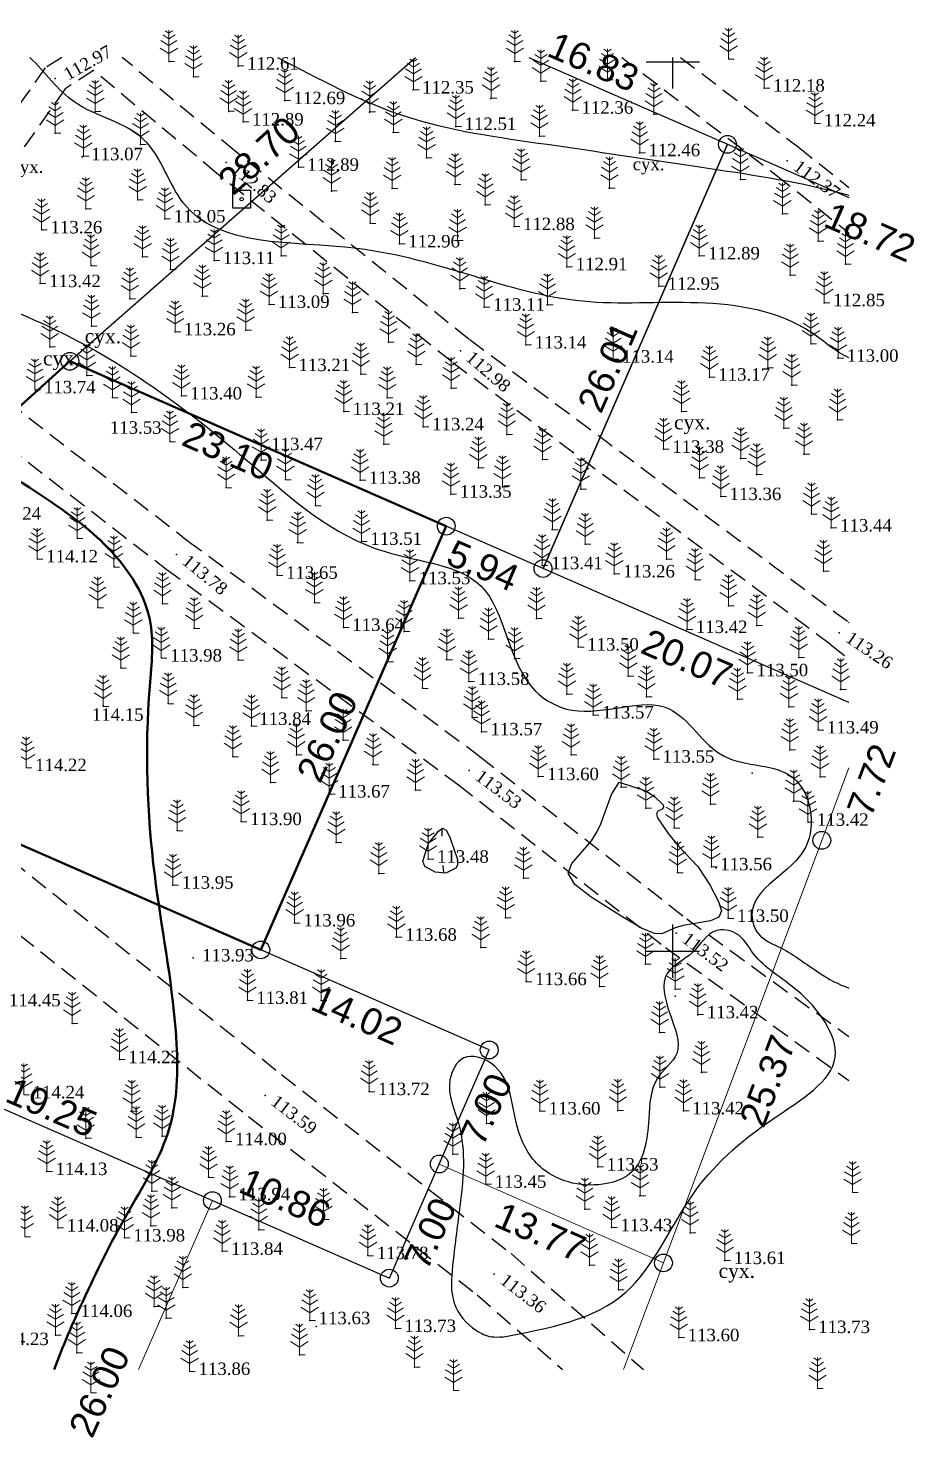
# Model space of a CAD drawing. Header units: millimetres. Extents: x 5405675.2 to 5405763.6, y 5525022.7 to 5525104.1.
# Drawn here: x 5405713.7 to 5405763.6, y 5525022.7 to 5525101.9 of the extents above; entities that cross this region are included whole.
import ezdxf
from ezdxf.enums import TextEntityAlignment as Align

# ---------------------------------------------------------------- set-up
doc = ezdxf.new("R2010")
doc.units = ezdxf.units.MM
doc.linetypes.add('DASHEDX2', pattern=[1.5, 1, -0.5])
doc.layers.add('11900000', color=1, linetype='Continuous', lineweight=30)
doc.layers.add('ТОЧКИ', color=7, linetype='Continuous', lineweight=30)
for name, color, linetype in [('SC007', 7, 'Continuous'), ('горизонтали', 42, 'Continuous'), ('дороги', 7, 'Continuous'), ('Ділянки_Межі', 10, 'Continuous'), ('надписи', 7, 'Continuous'), ('отметки', 7, 'Continuous'), ('промеры', 185, 'Continuous'), ('Растительность', 7, 'Continuous')]:
    doc.layers.add(name, color=color, linetype=linetype)
doc.styles.get("Standard").update_dxf_attribs({"font": 'arial.ttf'})
doc.styles.add('times', font='times.ttf')

# ---------------------------------------------------------------- blocks, each defined once
blk = doc.blocks.new('A$C51FE15A3')
at = {"layer": 'Растительность', "color": 94, "lineweight": 0}
for points in [[(-0.201, 1.726), (0, 1.584), (0.201, 1.726)], [(0, 1.75), (0, 0), (0.319, 0)], [(-0.447, 1.172), (0, 0.895), (0.447, 1.172)], [(-0.343, 1.489), (0, 1.267), (0.343, 1.489)], [(-0.493, 0.753), (0, 0.444), (0.493, 0.753)]]:
    blk.add_lwpolyline(points, dxfattribs=at)
blk = doc.blocks.new('SYMBOL902')
at = {"layer": 'SC007'}
blk.add_lwpolyline([(-1.25, -1.25), (-1.25, 1.25), (1.25, 1.25), (1.25, -1.25)], close=True, dxfattribs=at)
blk.add_circle((0, 0), 0.25, dxfattribs=at)

msp = doc.modelspace()

# ---------------------------------------------------------------- linework, layer by layer
at = {"layer": '11900000', "color": 7}
for points in [[(5405748.5, 5525100, 0), (5405751.5, 5525100, 0)], [(5405748.5, 5525100, 0), (5405751.5, 5525100, 0)], [(5405750, 5525098.5, 0), (5405750, 5525100.249, 0)], [(5405750, 5525098.5, 0), (5405750, 5525100.249, 0)], [(5405750, 5525048.5, 0), (5405750, 5525051.5, 0)], [(5405750, 5525048.5, 0), (5405750, 5525051.5, 0)], [(5405748.5, 5525050, 0), (5405751.5, 5525050, 0)], [(5405748.5, 5525050, 0), (5405751.5, 5525050, 0)]]:
    msp.add_polyline3d(points, dxfattribs=at)
at = {"layer": 'горизонтали', "color": 32}
for points in [[(5405737.004, 5525056.856), (5405737.004, 5525056.481)], [(5405737.123, 5525054.427), (5405737.083, 5525054.822)]]:
    msp.add_lwpolyline(points, dxfattribs=at)
for points in [[(5405746.537, 5525058.812, 113.5), (5405746.967, 5525059.502, 113.5), (5405748.467, 5525059.022, 113.5), (5405748.957, 5525058.702, 113.5), (5405749.447, 5525058.232, 113.5), (5405749.477, 5525058.102, 113.5), (5405749.387, 5525057.992, 113.5), (5405749.147, 5525057.872, 113.5), (5405749.067, 5525057.732, 113.5), (5405749.127, 5525057.512, 113.5), (5405749.727, 5525056.622, 113.5), (5405750.307, 5525055.912, 113.5), (5405751.407, 5525054.762, 113.5), (5405752.067, 5525053.732, 113.5), (5405752.567, 5525052.802, 113.5), (5405752.737, 5525052.272, 113.5), (5405752.587, 5525051.912, 113.5), (5405752.107, 5525051.722, 113.5), (5405750.567, 5525051.442, 113.5), (5405750.117, 5525051.322, 113.5), (5405749.377, 5525050.982, 113.5), (5405748.957, 5525050.992, 113.5), (5405748.227, 5525051.302, 113.5), (5405747.187, 5525051.912, 113.5), (5405745.397, 5525053.042, 113.5), (5405744.477, 5525053.762, 113.5), (5405744.117, 5525054.392, 113.5), (5405744.307, 5525054.942, 113.5), (5405745.417, 5525056.202, 113.5), (5405745.727, 5525056.692, 113.5), (5405745.937, 5525057.172, 113.5), (5405746.537, 5525058.812, 113.5)], [(5405736.257, 5525056.052, 113.5), (5405736.817, 5525056.762, 113.5), (5405737.037, 5525056.922, 113.5), (5405737.257, 5525056.802, 113.5), (5405737.457, 5525056.412, 113.5), (5405737.877, 5525055.162, 113.5), (5405737.887, 5525054.842, 113.5), (5405737.787, 5525054.672, 113.5), (5405737.237, 5525054.392, 113.5), (5405736.627, 5525054.452, 113.5), (5405736.047, 5525054.762, 113.5), (5405735.937, 5525055.062, 113.5), (5405736.257, 5525056.052, 113.5)]]:
    msp.add_polyline3d(points, close=True, dxfattribs=at)
for points, knots in [([(5405698.705, 5525100.249), (5405699.476, 5525099.755), (5405702.048, 5525097.954), (5405706.551, 5525094.745), (5405708.618, 5525087.608), (5405717.662, 5525084.301), (5405725.267, 5525078.489), (5405732.217, 5525072.075), (5405740.571, 5525071.613), (5405740.723, 5525065.204), (5405745.25, 5525062.771), (5405749.881, 5525065.136), (5405752.425, 5525060.09), (5405757.375, 5525060.815), (5405758.517, 5525054.885), (5405753.911, 5525053.476), (5405754.727, 5525050.736), (5405756.473, 5525050.109), (5405757.941, 5525048.893), (5405759.309, 5525048.137), (5405759.895, 5525047.935)], [205.020965, 205.020965, 205.020965, 205.020965, 207.736732, 214.236882, 221.309845, 228.019943, 241.356516, 250.350646, 256.072441, 262.718263, 265.036677, 270.508976, 274.591944, 278.667661, 282.595803, 287.462382, 288.600015, 290.087898, 292.663458, 294.488745, 294.488745, 294.488745, 294.488745]), ([(5405759.895, 5525083.365), (5405759.172, 5525083.68), (5405756.763, 5525085.898), (5405751.434, 5525086.715), (5405742.607, 5525085.956), (5405733.982, 5525090.48), (5405722.683, 5525089.352), (5405720.779, 5525096.347), (5405716.256, 5525097.119), (5405714.687, 5525099.434), (5405713.839, 5525100.249)], [24.03243, 24.03243, 24.03243, 24.03243, 26.518545, 33.139467, 39.631071, 52.644349, 62.759017, 66.930638, 71.361167, 74.91652, 74.91652, 74.91652, 74.91652]), ([(5405727.77, 5525100.249), (5405730.091, 5525099.05), (5405734.81, 5525096.464), (5405742.972, 5525095.387), (5405750.942, 5525094.158), (5405756.647, 5525093.351), (5405759.52, 5525092.605), (5405759.895, 5525092.503)], [297.841862, 297.841862, 297.841862, 297.841862, 305.630505, 313.900909, 322.190662, 329.939384, 331.10857, 331.10857, 331.10857, 331.10857])]:
    msp.add_open_spline(points, degree=3, knots=knots, dxfattribs=at)
at = {"layer": 'горизонтали', "color": 32, "lineweight": 50}
msp.add_open_spline([(5405715.213, 5525026.497), (5405715.691, 5525027.809), (5405716.979, 5525030.747), (5405719.178, 5525035.223), (5405722.202, 5525039.918), (5405722.175, 5525046.73), (5405720.523, 5525054.83), (5405720.258, 5525062.557), (5405721.032, 5525069.142), (5405718.32, 5525072.999), (5405713.715, 5525076.197), (5405707.445, 5525080.142), (5405700.204, 5525083.031), (5405695.588, 5525088.796), (5405690.487, 5525090.335), (5405686.032, 5525089.127), (5405683.299, 5525091.947), (5405682.66, 5525096.477), (5405678.906, 5525096.478), (5405677.311, 5525096.927), (5405677.151, 5525096.973)], degree=3, knots=[127.794445, 127.794445, 127.794445, 127.794445, 131.971194, 137.362202, 142.856238, 148.280248, 157.138434, 167.759647, 171.50703, 176.486091, 180.79117, 188.424076, 198.724877, 203.509965, 210.082144, 213.590604, 216.079925, 220.88026, 225.181607, 225.667787, 225.667787, 225.667787, 225.667787], dxfattribs=at)
at = {"layer": 'горизонтали', "color": 32}
msp.add_spline([(5405740.392, 5525028.319), (5405747.349, 5525030.84), (5405751.019, 5525036.188), (5405755.682, 5525040.619), (5405759.122, 5525044.057), (5405756.982, 5525047.8), (5405754.535, 5525049.863), (5405753.541, 5525051.009), (5405752.42, 5525051.158), (5405751.096, 5525049.933), (5405749.674, 5525048.757), (5405749.821, 5525046.503), (5405750.213, 5525044.249), (5405749.134, 5525042.877), (5405748.644, 5525040.574), (5405747.565, 5525037.487), (5405746.29, 5525036.948), (5405742.661, 5525037.781), (5405741.337, 5525039.839), (5405739.768, 5525043.71), (5405738.248, 5525044.004), (5405737.463, 5525042.779), (5405737.953, 5525040.28), (5405738.002, 5525035.526), (5405737.61, 5525032.321), (5405737.708, 5525030.214), (5405738.934, 5525028.695), (5405739.806, 5525028.336), (5405740.412, 5525028.327)], degree=3, dxfattribs=at)
at = {"layer": 'дороги', "color": 7, "linetype": 'DASHEDX2'}
for p, q in [((5405759.846, 5525068.51, 113.26), (5405759.895, 5525068.473, 113.26)), ((5405758.862, 5525067.249, 113.26), (5405759.895, 5525066.449, 113.26))]:
    msp.add_line(p, q, dxfattribs=at)
for points in [[(5405715.633, 5525100.249), (5405714.706, 5525099.655), (5405705.386, 5525086.469)], [(5405717.419, 5525099.518), (5405715.836, 5525098.483), (5405706.664, 5525085.505)], [(5405706.664, 5525085.505), (5405722.693, 5525073.1), (5405739.15, 5525060.957), (5405750.778, 5525051.818), (5405759.895, 5525045.207)], [(5405705.441, 5525083.923), (5405721.487, 5525071.504), (5405737.938, 5525059.365), (5405749.572, 5525050.222), (5405759.895, 5525042.736)], [(5405694.723, 5525069.512), (5405709.261, 5525057.919), (5405727.995, 5525043.077), (5405740.903, 5525033.006), (5405748.339, 5525026.497)], [(5405691.33, 5525068.381), (5405707.395, 5525055.571), (5405726.141, 5525040.719), (5405738.991, 5525030.692), (5405743.784, 5525026.497)]]:
    msp.add_lwpolyline(points, dxfattribs=at)
for points, elevation in [([(5405759.818, 5525068.531), (5405738.54, 5525084.393), (5405725.377, 5525094.969), (5405719.029, 5525100.249)], 113.26), ([(5405747.119, 5525100.249), (5405755.81, 5525093.636), (5405759.895, 5525090.386)], 111.534), ([(5405750.421, 5525100.249), (5405757.038, 5525095.214), (5405759.895, 5525092.942)], 111.534), ([(5405758.862, 5525067.249), (5405737.56, 5525083.127), (5405724.363, 5525093.731), (5405717.419, 5525099.518)], 113.26)]:
    msp.add_lwpolyline(points, dxfattribs=dict(at, elevation=elevation))
at = {"layer": 'Ділянки_Межі', "lineweight": 25}
for points in [[(5405677.151, 5525045.958), (5405684.332, 5525053.405), (5405706.475, 5525043.711), (5405724.106, 5525035.986), (5405734.055, 5525031.63), (5405736.863, 5525038.043), (5405739.67, 5525044.455), (5405726.827, 5525050.078), (5405694.931, 5525064.048), (5405716.092, 5525083.166), (5405735.522, 5525100.249)], [(5405741.901, 5525100.249), (5405753.065, 5525095.362), (5405742.695, 5525071.514), (5405737.254, 5525073.896), (5405716.092, 5525083.166)], [(5405716.092, 5525083.166), (5405735.522, 5525100.249)], [(5405741.901, 5525100.249), (5405753.065, 5525095.362), (5405759.895, 5525092.372)]]:
    msp.add_lwpolyline(points, dxfattribs=at)
at = {"layer": 'Ділянки_Межі'}
for points in [[(5405742.695, 5525071.514), (5405753.065, 5525095.362), (5405759.895, 5525092.372)], [(5405759.895, 5525063.983), (5405742.695, 5525071.514)]]:
    msp.add_lwpolyline(points, dxfattribs=at)
at = {"layer": 'Ділянки_Межі', "lineweight": 50}
msp.add_lwpolyline([(5405694.931, 5525064.048), (5405716.092, 5525083.166), (5405737.254, 5525073.896), (5405726.827, 5525050.078)], close=True, dxfattribs=at)
at = {"layer": 'Ділянки_Межі', "lineweight": 0}
for points in [[(5405726.827, 5525050.078), (5405737.254, 5525073.896), (5405742.695, 5525071.514), (5405759.895, 5525063.983)], [(5405759.895, 5525060.312), (5405758.368, 5525056.238), (5405749.466, 5525032.483), (5405736.863, 5525038.043), (5405739.67, 5525044.455), (5405726.827, 5525050.078)], [(5405698.939, 5525026.497), (5405706.475, 5525043.711), (5405724.106, 5525035.986), (5405719.952, 5525026.497)], [(5405719.952, 5525026.497), (5405724.106, 5525035.986), (5405734.055, 5525031.63), (5405736.863, 5525038.043), (5405749.466, 5525032.483), (5405747.223, 5525026.497)]]:
    msp.add_lwpolyline(points, dxfattribs=at)
at = {"layer": 'отметки', "color": 7}
for p in [(5405721.666, 5525100.019, 112.776), (5405741.098, 5525100.015, 112.265), (5405753.137, 5525100.172, 112.048), (5405725.556, 5525099.762, 112.614), (5405715.271, 5525099.069, 112.974), (5405723.038, 5525099.151, 112.74), (5405735.397, 5525098.418, 112.35), (5405742.566, 5525098.914, 112.298), (5405746.302, 5525098.972, 112.24), (5405755.13, 5525098.525, 112.185), (5405728.17, 5525097.82, 112.686), (5405739.757, 5525097.942, 112.343), (5405717.52, 5525097.208, 112.999), (5405725.025, 5525097.214, 112.843), (5405732.943, 5525097.171, 112.56), (5405744.359, 5525097.284, 112.358), (5405748.925, 5525097.05, 112.406), (5405725.832, 5525096.617, 112.885), (5405734.268, 5525096.019, 112.59), (5405737.788, 5525096.37, 112.512), (5405757.982, 5525096.569, 112.24), (5405715.257, 5525095.98, 113.097), (5405720.064, 5525095.36, 113.012), (5405731.016, 5525095.513, 112.775), (5405742.49, 5525095.817, 112.465), (5405716.791, 5525094.668, 113.067), (5405716.846, 5525094.703, 113.078), (5405736.147, 5525094.598, 112.714), (5405748.122, 5525094.893, 112.459), (5405756.424, 5525094.425, 112.37), (5405724.875, 5525094.34, 112.833), (5405728.939, 5525094.075, 112.895), (5405734.211, 5525092.881, 112.797), (5405737.745, 5525093.098, 112.719), (5405741.469, 5525093.367, 112.634), (5405746.423, 5525092.902, 112.642), (5405753.789, 5525093.386, 112.536), (5405719.904, 5525092.24, 113.093), (5405730.808, 5525092.738, 112.932), (5405716.988, 5525091.737, 113.136), (5405739.448, 5525091.969, 112.826), (5405756.15, 5525091.447, 112.658), (5405714.507, 5525090.555, 113.26), (5405721.436, 5525091.169, 113.051), (5405732.982, 5525090.922, 112.954), (5405741.07, 5525090.737, 112.879), (5405734.618, 5525089.766, 112.956), (5405737.894, 5525089.965, 112.868), (5405745.588, 5525090.095, 112.832), (5405758.16, 5525089.914, 112.745), (5405720.18, 5525089.04, 113.11), (5405727.969, 5525089.097, 113.015), (5405751.481, 5525089.094, 112.894), (5405717.285, 5525088.546, 113.265), (5405721.753, 5525088.332, 113.131), (5405724.196, 5525088.829, 113.11), (5405744.033, 5525088.484, 112.912), (5405759.701, 5525088.623, 112.783), (5405714.425, 5525087.533, 113.418), (5405749.204, 5525087.385, 112.953), (5405756.588, 5525088.008, 112.858), (5405719.465, 5525086.677, 113.245), (5405723.538, 5525086.83, 113.127), (5405730.342, 5525086.967, 113.069), (5405738.013, 5525087.246, 113.033), (5405727.289, 5525086.365, 113.095), (5405731.984, 5525085.912, 113.127), (5405739.394, 5525086.209, 113.108), (5405742.937, 5525086.344, 113.028), (5405758.505, 5525086.459, 112.848), (5405717.301, 5525085.142, 113.341), (5405725.977, 5525084.922, 113.17), (5405722.007, 5525084.825, 113.255), (5405734.014, 5525084.243, 113.129), (5405757.764, 5525084.138, 113.028), (5405714.968, 5525083.973, 113.568), (5405719.523, 5525083.469, 113.368), (5405738.053, 5525083.758, 112.985), (5405741.729, 5525084.086, 113.145), (5405759.277, 5525083.337, 113.004), (5405728.445, 5525082.815, 113.21), (5405735.571, 5525082.978, 113.191), (5405746.638, 5525083.294, 113.145), (5405755.33, 5525082.791, 113.091), (5405717.052, 5525082.371, 113.557), (5405732.446, 5525082.448, 113.197), (5405752.05, 5525082.279, 113.169), (5405756.683, 5525081.829, 113.118), (5405714.137, 5525081.566, 113.74), (5405718.491, 5525081.126, 113.573), (5405722.364, 5525081.221, 113.396), (5405726.559, 5525081.15, 113.288), (5405733.93, 5525081.116, 113.235), (5405737.528, 5525081.647, 113.23), (5405719.56, 5525080.286, 113.528), (5405731.492, 5525080.347, 113.209), (5405750.475, 5525080.336, 113.294), (5405735.961, 5525079.487, 113.24), (5405756.231, 5525079.4, 113.219), (5405759.255, 5525079.868, 113.234), (5405721.723, 5525078.65, 113.578), (5405740.66, 5525079.058, 113.327), (5405733.744, 5525078.514, 113.249), (5405749.465, 5525078.219, 113.377), (5405757.367, 5525077.953, 113.268), (5405726.84, 5525077.611, 113.472), (5405739.054, 5525077.173, 113.319), (5405742.67, 5525077.639, 113.342), (5405753.807, 5525077.7, 113.267), (5405728.211, 5525076.516, 113.51), (5405732.408, 5525076.48, 113.375), (5405751.496, 5525076.62, 113.353), (5405754.704, 5525076.802, 113.323), (5405724.882, 5525076.067, 113.584), (5405737.517, 5525075.7, 113.353), (5405740.42, 5525076.11, 113.331), (5405744.821, 5525075.978, 113.406), (5405752.686, 5525075.563, 113.361), (5405729.901, 5525075.052, 113.516), (5405727.187, 5525074.239, 113.614), (5405757.783, 5525074.584, 113.42), (5405716.516, 5525073.229, 114.031), (5405732.486, 5525073.048, 113.506), (5405743.216, 5525073.704, 113.364), (5405758.899, 5525073.797, 113.445), (5405722.09, 5525072.302, 113.778), (5405728.894, 5525072.971, 113.601), (5405745.055, 5525072.879, 113.332), (5405714.266, 5525072.061, 114.116), (5405718.582, 5525071.623, 114.038), (5405742.648, 5525071.68, 113.406), (5405749.634, 5525072.05, 113.441), (5405727.746, 5525071.142, 113.65), (5405735.204, 5525070.834, 113.531), (5405746.7, 5525071.219, 113.261), (5405751.241, 5525070.891, 113.49), (5405758.457, 5525071.365, 113.496), (5405717.669, 5525069.32, 114.066), (5405721.302, 5525069.56, 113.932), (5405729.84, 5525069.6, 113.628), (5405753.116, 5525069.417, 113.487), (5405737.948, 5525068.735, 113.581), (5405742.327, 5525068.708, 113.476), (5405754.713, 5525068.315, 113.494), (5405719.662, 5525067.897, 114.068), (5405723.085, 5525068.156, 113.872), (5405731.471, 5525068.21, 113.64), (5405734.888, 5525067.986, 113.603), (5405739.626, 5525067.552, 113.545), (5405750.784, 5525068.091, 113.417), (5405759.344, 5525067.894, 113.259), (5405744.673, 5525067.107, 113.503), (5405718.965, 5525065.934, 114.076), (5405721.237, 5525066.488, 113.978), (5405725.562, 5525066.379, 113.835), (5405733.96, 5525066.284, 113.581), (5405737.276, 5525066.394, 113.538), (5405741.097, 5525066.452, 113.54), (5405757.081, 5525066.524, 113.493), (5405738.528, 5525065.173, 113.576), (5405747.484, 5525065.459, 113.474), (5405754.195, 5525065.661, 113.502), (5405735.916, 5525064.786, 113.626), (5405744.039, 5525064.451, 113.436), (5405748.509, 5525064.305, 113.56), (5405759.427, 5525064.713, 113.501), (5405717.963, 5525063.793, 114.151), (5405721.618, 5525063.926, 113.949), (5405728.013, 5525064.259, 113.688), (5405729.375, 5525063.525, 113.748), (5405753.62, 5525064.172, 113.324), (5405756.514, 5525063.739, 113.481), (5405738.711, 5525063.156, 113.549), (5405745.516, 5525063.287, 113.573), (5405723.063, 5525062.7, 113.899), (5405726.309, 5525062.673, 113.842), (5405739.242, 5525062.341, 113.569), (5405758.159, 5525062.444, 113.488), (5405731.454, 5525061.866, 113.696), (5405756.564, 5525061.333, 113.463), (5405725.258, 5525060.953, 113.831), (5405728.831, 5525061.044, 113.736), (5405733.134, 5525060.498, 113.616), (5405744.271, 5525061.041, 113.568), (5405748.92, 5525060.806, 113.554), (5405738.544, 5525060.161, 113.53), (5405742.43, 5525059.821, 113.597), (5405754.458, 5525060.012, 113.522), (5405758.273, 5525059.81, 113.413), (5405727.375, 5525059.482, 113.87), (5405730.677, 5525058.845, 113.673), (5405735.526, 5525059.049, 113.594), (5405747.091, 5525059.227, 113.494), (5405748.479, 5525058.05, 113.472), (5405752.105, 5525058.275, 113.561), (5405756.786, 5525058.446, 113.541), (5405725.725, 5525057.295, 113.903), (5405757.594, 5525057.258, 113.418), (5405722.125, 5525056.785, 113.928), (5405750.072, 5525056.938, 113.572), (5405754.775, 5525056.411, 113.563), (5405731.065, 5525056.115, 113.718), (5405736.238, 5525055.181, 113.479), (5405733.463, 5525054.383, 113.651), (5405741.59, 5525054.111, 113.541), (5405750.264, 5525054.422, 113.365), (5405752.161, 5525054.753, 113.561), (5405752.437, 5525054.688, 113.414), (5405721.889, 5525053.721, 113.954), (5405740.586, 5525051.884, 113.564), (5405753.101, 5525051.855, 113.502), (5405728.73, 5525051.6, 115.462), (5405750.175, 5525051.02, 113.517), (5405734.444, 5525050.796, 113.678), (5405739.192, 5525050.214, 113.613), (5405723.028, 5525049.632, 113.932), (5405731.321, 5525049.591, 113.657), (5405748.456, 5525049.269, 113.555), (5405741.746, 5525048.298, 113.664), (5405745.868, 5525048.027, 113.555), (5405750.13, 5525047.874, 113.483), (5405726.076, 5525047.247, 113.805), (5405730.215, 5525047.234, 113.69), (5405750.119, 5525047.477, 113.395), (5405751.403, 5525046.433, 113.421), (5405716.214, 5525045.948, 114.283), (5405749.248, 5525045.433, 113.564), (5405718.875, 5525043.912, 114.216), (5405751.598, 5525043.197, 113.441), (5405732.917, 5525042.117, 113.719), (5405749.272, 5525042.363, 113.382), (5405727.068, 5525041.898, 113.588), (5405719.569, 5525041.012, 114.036), (5405742.515, 5525041.027, 113.597), (5405746.899, 5525041.061, 113.592), (5405750.587, 5525041.034, 113.418), (5405739.521, 5525040.327, 113.419), (5405716.985, 5525039.496, 114.228), (5405719.812, 5525039.546, 114.107), (5405721.28, 5525039.606, 114.018), (5405724.879, 5525039.303, 114), (5405737.624, 5525038.601, 113.604), (5405714.791, 5525037.624, 114.135), (5405745.776, 5525037.879, 113.527), (5405723.882, 5525037.298, 113.965), (5405739.476, 5525036.91, 113.45), (5405720.699, 5525036.512, 114.16), (5405725.076, 5525036.203, 113.942), (5405748.147, 5525036.255, 113.487), (5405721.832, 5525035.577, 114.019), (5405745.051, 5525035.503, 113.419), (5405715.42, 5525034.45, 114.075), (5405720.651, 5525034.574, 114.014), (5405726.709, 5525034.35, 113.846), (5405730.345, 5525034.931, 113.887), (5405746.553, 5525034.466, 113.434), (5405719.162, 5525033.89, 113.984), (5405750.967, 5525034.182, 113.522), (5405724.658, 5525033.136, 113.836), (5405732.848, 5525032.896, 113.777), (5405752.922, 5525032.62, 113.609), (5405739.947, 5525031.849, 113.363), (5405745.311, 5525032.356, 113.515), (5405722.441, 5525031.11, 113.805), (5405746.944, 5525030.963, 113.487), (5405716.196, 5525029.643, 114.065), (5405720.826, 5525030.025, 113.91), (5405721.51, 5525029.376, 113.909), (5405729.578, 5525029.238, 113.629), (5405729.947, 5525028.915, 113.543), (5405734.398, 5525028.8, 113.729), (5405757.673, 5525028.743, 113.731), (5405715.283, 5525028.42, 114.07), (5405725.578, 5525028.394, 113.694), (5405750.328, 5525028.284, 113.599), (5405716.486, 5525027.424, 114.112), (5405728.998, 5525027.309, 113.632), (5405735.464, 5525026.631, 113.695)]:
    msp.add_point(p, dxfattribs=at)
at = {"layer": 'ТОЧКИ'}
for centre in [(5405753.065, 5525095.362), (5405716.092, 5525083.166), (5405737.254, 5525073.896, 107.24), (5405742.695, 5525071.514, 107.24), (5405758.368, 5525056.238), (5405726.827, 5525050.078), (5405739.67, 5525044.455), (5405736.863, 5525038.043), (5405724.106, 5525035.986), (5405749.466, 5525032.483), (5405734.055, 5525031.63)]:
    msp.add_circle(centre, 0.5, dxfattribs=at)

# ---------------------------------------------------------------- block references
at = {"layer": 'отметки', "color": 7, "xscale": 0.400000000372529, "yscale": 0.400000000372529, "zscale": 0.400000000372529}
msp.add_blockref('SYMBOL902', (5405725.75, 5525092.28, 112.99), dxfattribs=at)
at = {"layer": 'Растительность', "color": 7}
for p in [(5405721.66, 5525100.02, 112.78), (5405741.11, 5525100.02, 112.26), (5405753.13, 5525100.14, 112.05), (5405723.04, 5525099.16, 112.74), (5405725.56, 5525099.77, 112.61), (5405735.41, 5525098.43, 112.35), (5405742.58, 5525098.92, 112.3), (5405746.32, 5525098.98, 112.24), (5405755.13, 5525098.52, 112.18), (5405728.17, 5525097.83, 112.69), (5405739.77, 5525097.95, 112.34), (5405717.52, 5525097.21, 113), (5405725.02, 5525097.22, 112.84), (5405725.83, 5525096.62, 112.88), (5405732.95, 5525097.18, 112.56), (5405744.37, 5525097.29, 112.36), (5405748.93, 5525097.05, 112.41), (5405715.26, 5525095.98, 113.1), (5405734.28, 5525096.02, 112.59), (5405737.8, 5525096.37, 112.51), (5405757.98, 5525096.53, 112.24), (5405720.06, 5525095.36, 113.01), (5405731.02, 5525095.52, 112.77), (5405742.5, 5525095.82, 112.46), (5405716.85, 5525094.7, 113.08), (5405736.15, 5525094.6, 112.71), (5405748.13, 5525094.89, 112.46), (5405728.94, 5525094.08, 112.89), (5405730.81, 5525092.74, 112.93), (5405734.21, 5525092.88, 112.8), (5405737.75, 5525093.1, 112.72), (5405741.47, 5525093.37, 112.63), (5405746.43, 5525092.9, 112.64), (5405753.79, 5525093.39, 112.54), (5405719.9, 5525092.24, 113.09), (5405739.45, 5525091.97, 112.83), (5405716.99, 5525091.74, 113.14), (5405721.44, 5525091.17, 113.05), (5405756.15, 5525091.45, 112.66), (5405714.5, 5525090.55, 113.26), (5405732.98, 5525090.92, 112.95), (5405741.07, 5525090.74, 112.88), (5405734.62, 5525089.77, 112.96), (5405737.89, 5525089.96, 112.87), (5405745.59, 5525090.09, 112.83), (5405758.16, 5525089.91, 112.75), (5405720.18, 5525089.04, 113.11), (5405724.2, 5525088.83, 113.11), (5405727.97, 5525089.1, 113.01), (5405751.48, 5525089.09, 112.89), (5405717.28, 5525088.54, 113.26), (5405721.75, 5525088.33, 113.13), (5405744.03, 5525088.48, 112.91), (5405756.59, 5525088.01, 112.86), (5405759.7, 5525088.62, 112.78), (5405714.42, 5525087.53, 113.42), (5405738.01, 5525087.25, 113.03), (5405749.2, 5525087.38, 112.95), (5405719.46, 5525086.68, 113.24), (5405723.54, 5525086.83, 113.13), (5405727.29, 5525086.36, 113.09), (5405730.34, 5525086.97, 113.07), (5405742.94, 5525086.34, 113.03), (5405758.51, 5525086.46, 112.85), (5405731.98, 5525085.91, 113.13), (5405739.39, 5525086.21, 113.11), (5405717.3, 5525085.14, 113.34), (5405722.01, 5525084.82, 113.26), (5405725.98, 5525084.92, 113.17), (5405714.96, 5525083.97, 113.57), (5405734.01, 5525084.24, 113.13), (5405741.73, 5525084.09, 113.14), (5405757.76, 5525084.14, 113.03), (5405719.52, 5525083.46, 113.37), (5405746.64, 5525083.29, 113.14), (5405759.28, 5525083.34, 113), (5405717.05, 5525082.36, 113.56), (5405728.45, 5525082.81, 113.21), (5405732.45, 5525082.45, 113.2), (5405735.57, 5525082.98, 113.19), (5405755.33, 5525082.79, 113.09), (5405737.53, 5525081.65, 113.23), (5405752.05, 5525082.28, 113.17), (5405756.68, 5525081.83, 113.12), (5405714.13, 5525081.56, 113.74), (5405718.48, 5525081.12, 113.57), (5405722.36, 5525081.22, 113.4), (5405726.56, 5525081.15, 113.29), (5405733.93, 5525081.11, 113.23), (5405719.56, 5525080.28, 113.53), (5405731.49, 5525080.35, 113.21), (5405750.48, 5525080.34, 113.29), (5405735.96, 5525079.49, 113.24), (5405756.23, 5525079.4, 113.22), (5405759.26, 5525079.87, 113.23), (5405721.72, 5525078.64, 113.58), (5405733.74, 5525078.51, 113.25), (5405740.66, 5525079.06, 113.33), (5405726.84, 5525077.61, 113.47), (5405742.67, 5525077.64, 113.34), (5405749.47, 5525078.22, 113.38), (5405753.81, 5525077.7, 113.27), (5405757.37, 5525077.95, 113.27), (5405739.06, 5525077.17, 113.32), (5405724.88, 5525076.06, 113.58), (5405728.21, 5525076.51, 113.51), (5405732.41, 5525076.48, 113.38), (5405740.42, 5525076.11, 113.33), (5405751.5, 5525076.62, 113.35), (5405754.71, 5525076.8, 113.32), (5405737.52, 5525075.7, 113.35), (5405744.82, 5525075.98, 113.41), (5405752.69, 5525075.56, 113.36), (5405729.9, 5525075.05, 113.52), (5405757.79, 5525074.58, 113.42), (5405727.19, 5525074.23, 113.61), (5405743.22, 5525073.7, 113.36), (5405758.9, 5525073.8, 113.44), (5405716.51, 5525073.21, 114.03), (5405728.9, 5525072.96, 113.6), (5405732.49, 5525073.04, 113.51), (5405745.06, 5525072.88, 113.33), (5405714.25, 5525072.04, 114.12), (5405718.57, 5525071.6, 114.04), (5405742.65, 5525071.68, 113.41), (5405749.64, 5525072.05, 113.44), (5405758.46, 5525071.36, 113.5), (5405727.75, 5525071.13, 113.65), (5405735.21, 5525070.83, 113.53), (5405746.7, 5525071.22, 113.26), (5405751.24, 5525070.89, 113.49), (5405717.66, 5525069.3, 114.07), (5405721.3, 5525069.54, 113.93), (5405729.84, 5525069.59, 113.63), (5405753.12, 5525069.42, 113.49), (5405723.08, 5525068.14, 113.87), (5405731.47, 5525068.2, 113.64), (5405737.95, 5525068.73, 113.58), (5405742.33, 5525068.71, 113.48), (5405754.71, 5525068.31, 113.49), (5405719.66, 5525067.88, 114.07), (5405734.89, 5525067.98, 113.6), (5405739.63, 5525067.55, 113.54), (5405750.79, 5525068.09, 113.42), (5405744.68, 5525067.1, 113.5), (5405757.08, 5525066.52, 113.49), (5405718.96, 5525065.92, 114.08), (5405721.23, 5525066.47, 113.98), (5405725.56, 5525066.37, 113.84), (5405733.96, 5525066.28, 113.58), (5405737.28, 5525066.39, 113.54), (5405741.1, 5525066.45, 113.54), (5405738.53, 5525065.17, 113.58), (5405747.49, 5525065.46, 113.47), (5405754.2, 5525065.66, 113.5), (5405728.01, 5525064.25, 113.69), (5405735.92, 5525064.78, 113.63), (5405744.04, 5525064.45, 113.44), (5405748.51, 5525064.3, 113.56), (5405753.62, 5525064.17, 113.32), (5405759.43, 5525064.71, 113.5), (5405717.96, 5525063.77, 114.15), (5405721.62, 5525063.91, 113.95), (5405729.38, 5525063.52, 113.75), (5405756.52, 5525063.74, 113.48), (5405723.06, 5525062.69, 113.9), (5405726.31, 5525062.66, 113.84), (5405738.71, 5525063.15, 113.55), (5405745.52, 5525063.28, 113.57), (5405731.46, 5525061.86, 113.7), (5405739.24, 5525062.34, 113.57), (5405758.16, 5525062.44, 113.49), (5405728.83, 5525061.04, 113.74), (5405744.27, 5525061.04, 113.57), (5405756.57, 5525061.33, 113.46), (5405713.63, 5525060.31, 114.22), (5405725.26, 5525060.94, 113.83), (5405733.14, 5525060.49, 113.62), (5405748.92, 5525060.8, 113.55), (5405727.37, 5525059.48, 113.87), (5405742.43, 5525059.82, 113.6), (5405758.27, 5525059.81, 113.41), (5405730.68, 5525058.84, 113.67), (5405735.53, 5525059.05, 113.59), (5405747.09, 5525059.22, 113.49), (5405748.48, 5525058.05, 113.47), (5405752.11, 5525058.27, 113.56), (5405756.79, 5525058.44, 113.54), (5405725.72, 5525057.28, 113.9), (5405757.59, 5525057.26, 113.42), (5405722.12, 5525056.77, 113.93), (5405750.07, 5525056.93, 113.57), (5405754.78, 5525056.41, 113.56), (5405731.07, 5525056.11, 113.72), (5405736.24, 5525055.18, 113.48), (5405752.16, 5525054.75, 113.56), (5405733.46, 5525054.38, 113.65), (5405741.59, 5525054.11, 113.54), (5405750.26, 5525054.42, 113.36), (5405721.89, 5525053.71, 113.95), (5405728.73, 5525051.59, 115.46), (5405740.59, 5525051.88, 113.56), (5405753.1, 5525051.85, 113.5), (5405734.45, 5525050.79, 113.68), (5405739.19, 5525050.21, 113.61), (5405731.32, 5525049.59, 113.66), (5405748.46, 5525049.27, 113.56), (5405741.75, 5525048.29, 113.66), (5405745.87, 5525048.02, 113.56), (5405750.13, 5525047.87, 113.48), (5405726.08, 5525047.24, 113.81), (5405730.22, 5525047.23, 113.69), (5405716.22, 5525045.95, 114.28), (5405751.4, 5525046.44, 113.42), (5405749.25, 5525045.43, 113.56), (5405718.88, 5525043.91, 114.22), (5405751.6, 5525043.2, 113.44), (5405732.92, 5525042.11, 113.72), (5405749.27, 5525042.37, 113.38), (5405713.5, 5525041.935, 114.236), (5405719.57, 5525041.01, 114.04), (5405742.52, 5525041.02, 113.6), (5405746.9, 5525041.06, 113.59), (5405750.59, 5525041.04, 113.42), (5405721.28, 5525039.6, 114.02), (5405739.52, 5525040.33, 113.42), (5405716.985, 5525039.496, 114.228), (5405719.82, 5525039.54, 114.11), (5405724.88, 5525039.3, 114), (5405737.62, 5525038.6, 113.6), (5405714.79, 5525037.62, 114.13), (5405723.89, 5525037.29, 113.97), (5405745.78, 5525037.88, 113.53), (5405720.699, 5525036.512, 114.16), (5405739.47, 5525036.91, 113.45), (5405760.1, 5525036.44, 113.58), (5405725.08, 5525036.2, 113.94), (5405748.15, 5525036.26, 113.49), (5405721.832, 5525035.577, 114.019), (5405730.35, 5525034.93, 113.89), (5405745.05, 5525035.51, 113.42), (5405715.42, 5525034.45, 114.075), (5405720.651, 5525034.574, 114.014), (5405726.71, 5525034.35, 113.85), (5405746.55, 5525034.47, 113.43), (5405750.97, 5525034.18, 113.52), (5405713.56, 5525033.95, 114.181), (5405719.17, 5525033.89, 113.98), (5405760.03, 5525033.58, 113.62), (5405724.658, 5525033.136, 113.836), (5405732.85, 5525032.89, 113.78), (5405752.92, 5525032.62, 113.61), (5405745.31, 5525032.36, 113.52), (5405722.441, 5525031.11, 113.805), (5405746.94, 5525030.97, 113.49), (5405716.196, 5525029.643, 114.065), (5405720.826, 5525030.025, 113.91), (5405721.51, 5525029.376, 113.909), (5405729.578, 5525029.238, 113.629), (5405734.4, 5525028.79, 113.73), (5405757.67, 5525028.74, 113.73), (5405715.283, 5525028.42, 114.07), (5405725.578, 5525028.394, 113.694), (5405750.33, 5525028.29, 113.6), (5405716.486, 5525027.424, 114.112), (5405728.998, 5525027.309, 113.632), (5405722.827, 5525026.386, 113.859), (5405735.47, 5525026.63, 113.69), (5405737.66, 5525025.31, 113.66), (5405758.13, 5525025.42, 113.74), (5405717.276, 5525025.181, 114.007)]:
    msp.add_blockref('A$C51FE15A3', p, dxfattribs=at)

# ---------------------------------------------------------------- texts
at = {"layer": 'надписи', "color": 7, "style": 'times'}
for height, p in [(0.7, (5405747.738, 5525094.603, 111.861)), (0.7, (5405712.812, 5525094.455, 111.861)), (0.8, (5405716.927, 5525084.977, 111.861)), (0.8, (5405714.58, 5525083.732, 111.861)), (0.8, (5405750.061, 5525080.137, 111.861)), (0.8, (5405752.567, 5525032.441, 111.861))]:
    msp.add_text('сух.', height=height, dxfattribs=at).set_placement(p, align=Align.TOP_LEFT)
at = {"layer": 'отметки', "color": 7, "style": 'times'}
for s, rotation, p in [('112.97', 29.31009, (5405715.648, 5525099.545, 112.974)), ('112.83', 319.62057, (5405725.58, 5525094.397, 112.833)), ('112.37', 323.96012, (5405757.122, 5525094.535, 112.37)), ('112.98', 319.04622, (5405738.758, 5525083.808, 112.985)), ('113.78', 320.45039, (5405722.794, 5525072.369, 113.778)), ('113.26', 326.01958, (5405760.038, 5525068.029, 113.259)), ('113.53', 323.3067, (5405739.244, 5525060.263, 113.53)), ('113.52', 323.14907, (5405750.875, 5525051.12, 113.517)), ('113.59', 322.14098, (5405727.77, 5525041.986, 113.588)), ('113.36', 322.33561, (5405740.648, 5525031.939, 113.363))]:
    msp.add_text(s, height=0.7, rotation=rotation, dxfattribs=at).set_placement(p, align=Align.TOP_LEFT)
for s, p in [('112.61', (5405726.056, 5525100.262, 112.614)), ('112.35', (5405735.897, 5525098.918, 112.35)), ('112.18', (5405755.63, 5525099.025, 112.185)), ('112.69', (5405728.67, 5525098.32, 112.686)), ('112.36', (5405744.859, 5525097.784, 112.358)), ('112.89', (5405726.332, 5525097.117, 112.885)), ('112.51', (5405738.288, 5525096.87, 112.512)), ('112.24', (5405758.482, 5525097.069, 112.24)), ('112.46', (5405748.622, 5525095.393, 112.459)), ('113.07', (5405717.291, 5525095.168, 113.067)), ('112.89', (5405729.439, 5525094.575, 112.895)), ('113.05', (5405721.936, 5525091.669, 113.051)), ('112.88', (5405741.57, 5525091.237, 112.879)), ('113.26', (5405715.007, 5525091.055, 113.26)), ('112.96', (5405735.118, 5525090.266, 112.956)), ('113.11', (5405724.696, 5525089.329, 113.11)), ('112.91', (5405744.533, 5525088.984, 112.912)), ('112.89', (5405751.981, 5525089.594, 112.894)), ('113.42', (5405714.925, 5525088.033, 113.418)), ('112.95', (5405749.704, 5525087.885, 112.953)), ('113.09', (5405727.789, 5525086.865, 113.095)), ('113.11', (5405739.894, 5525086.709, 113.108)), ('112.85', (5405759.005, 5525086.959, 112.848)), ('113.26', (5405722.507, 5525085.325, 113.255)), ('113.14', (5405742.229, 5525084.586, 113.145)), ('113.21', (5405728.945, 5525083.315, 113.21)), ('113.14', (5405747.138, 5525083.794, 113.145)), ('113.00', (5405759.777, 5525083.837, 113.004)), ('113.17', (5405752.55, 5525082.779, 113.169)), ('113.74', (5405714.637, 5525082.066, 113.74)), ('113.40', (5405722.864, 5525081.721, 113.396)), ('113.21', (5405731.992, 5525080.847, 113.209)), ('113.53', (5405718.34, 5525079.794, 113.528)), ('113.24', (5405736.461, 5525079.987, 113.24)), ('113.47', (5405727.412, 5525078.87, 113.472)), ('113.38', (5405749.965, 5525078.719, 113.377)), ('113.38', (5405732.908, 5525076.98, 113.375)), ('113.35', (5405738.017, 5525076.2, 113.353)), ('113.36', (5405753.186, 5525076.063, 113.361)), ('114.24', (5405711.567, 5525074.963, 114.236)), ('113.44', (5405759.399, 5525074.297, 113.445)), ('113.51', (5405732.986, 5525073.548, 113.506)), ('114.12', (5405714.766, 5525072.561, 114.116)), ('113.65', (5405728.246, 5525071.642, 113.65)), ('113.41', (5405743.148, 5525072.18, 113.406)), ('113.26', (5405747.2, 5525071.719, 113.261)), ('113.53', (5405735.704, 5525071.334, 113.531)), ('113.64', (5405731.971, 5525068.71, 113.64)), ('113.42', (5405751.284, 5525068.591, 113.417)), ('113.50', (5405745.173, 5525067.607, 113.503)), ('113.98', (5405721.737, 5525066.988, 113.978)), ('113.50', (5405754.695, 5525066.161, 113.502)), ('113.58', (5405739.028, 5525065.673, 113.576)), ('114.15', (5405717.331, 5525063.658, 114.151)), ('113.57', (5405746.016, 5525063.787, 113.573)), ('113.84', (5405726.742, 5525063.425, 113.842)), ('113.57', (5405739.742, 5525062.841, 113.569)), ('113.49', (5405758.659, 5525062.944, 113.488)), ('113.55', (5405749.42, 5525061.306, 113.554)), ('114.22', (5405714.135, 5525060.828, 114.219)), ('113.60', (5405742.93, 5525060.321, 113.597)), ('113.67', (5405731.177, 5525059.345, 113.673)), ('113.90', (5405726.225, 5525057.795, 113.903)), ('113.42', (5405758.094, 5525057.758, 113.418)), ('113.48', (5405736.738, 5525055.681, 113.479)), ('113.56', (5405752.661, 5525055.253, 113.561)), ('113.95', (5405722.389, 5525054.221, 113.954)), ('113.96', (5405729.23, 5525052.1, 115.462)), ('113.50', (5405753.601, 5525052.355, 113.502)), ('113.68', (5405734.944, 5525051.296, 113.678)), ('113.93', (5405723.528, 5525050.132, 113.932)), ('113.66', (5405742.246, 5525048.798, 113.664)), ('113.81', (5405726.576, 5525047.747, 113.805)), ('114.45', (5405712.667, 5525047.608, 114.451)), ('113.42', (5405751.903, 5525046.933, 113.421)), ('114.22', (5405719.375, 5525044.412, 114.216)), ('114.24', (5405714, 5525042.435, 114.236)), ('113.72', (5405733.417, 5525042.617, 113.719)), ('113.60', (5405743.015, 5525041.527, 113.597)), ('113.42', (5405751.087, 5525041.534, 113.418)), ('114.00', (5405725.379, 5525039.803, 114)), ('113.53', (5405746.276, 5525038.379, 113.527)), ('114.13', (5405715.291, 5525038.124, 114.135)), ('113.45', (5405739.976, 5525037.41, 113.45)), ('113.94', (5405725.576, 5525036.703, 113.942)), ('114.08', (5405715.92, 5525034.95, 114.075)), ('113.98', (5405719.662, 5525034.39, 113.984)), ('113.43', (5405747.053, 5525034.966, 113.434)), ('113.84', (5405725.158, 5525033.636, 113.836)), ('113.78', (5405733.348, 5525033.396, 113.777)), ('113.61', (5405753.422, 5525033.12, 113.609)), ('114.06', (5405716.696, 5525030.143, 114.065)), ('113.63', (5405730.078, 5525029.738, 113.629)), ('113.73', (5405734.898, 5525029.3, 113.729)), ('113.60', (5405750.828, 5525028.784, 113.599)), ('113.73', (5405758.173, 5525029.243, 113.731)), ('114.23', (5405711.999, 5525028.565, 114.232)), ('113.86', (5405723.327, 5525026.886, 113.859))]:
    msp.add_text(s, height=0.7, dxfattribs=at).set_placement(p, align=Align.TOP_LEFT)
at = {"layer": 'промеры', "char_height": 1.5, "attachment_point": 1}
for s, insert, rotation in [('16.83', (5405743.434, 5525101.736, -107.24), 336.4763), ('28.70', (5405724.268, 5525093.544), 42.09773), ('18.72', (5405758.985, 5525092.16, -107.24), 336.4763), ('26.01', (5405744.579, 5525080.761, 107.24), 66.26146), ('23.10', (5405722.88, 5525079.865), 336.4763), ('5.94', (5405737.75, 5525073.186), 336.4763), ('20.07', (5405748.691, 5525068.184), 336.4763), ('26.00', (5405728.789, 5525059.998), 65.48217), ('7.72', (5405759.739, 5525057.987), 69.45811), ('14.02', (5405730.136, 5525048.14), 336.4763), ('25.37', (5405753.694, 5525040.524), 69.45811), ('7.00', (5405737.949, 5525039.591), 65.23698), ('19.25', (5405712.973, 5525042.969), 336.35584), ('10.86', (5405726.088, 5525037.873), 336.4763), ('7.00', (5405734.81, 5525032.606), 65.23698), ('13.77', (5405740.449, 5525035.955), 336.4763), ('26.00', (5405715.976, 5525023.18), 65.48217)]:
    msp.add_mtext(s, dxfattribs=dict(at, insert=insert, rotation=rotation))

doc.saveas('drawing.dxf')
